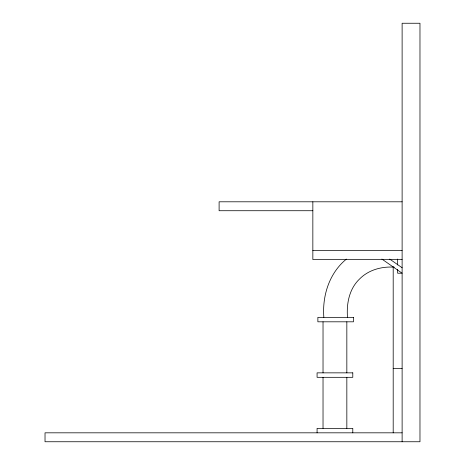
<?xml version="1.0" encoding="UTF-8"?>
<svg xmlns="http://www.w3.org/2000/svg" width="465" height="465" viewBox="0 0 465 465"><rect width="100%" height="100%" fill="white"/><g stroke="black" fill="none" stroke-linecap="round" stroke-linejoin="round"><path stroke-width="0.7" d="M346.425 259.092C329.296 272.99 322.129 295.833 323.849 317.345M402.12 201.798L219.108 201.798L219.108 210.726L312.846 210.726M312.846 250.623L402.12 250.623M402.12 259.551L312.846 259.551L312.846 201.798M394.227 267.16C381.62 266.306 368.437 269.909 359.439 279.128C349.192 288.951 346.419 303.697 347.495 317.345M393.192 368.361L402.12 368.361M402.12 432.822L45.024 432.822L45.024 441.75L419.976 441.75L419.976 23.25L402.12 23.25L402.12 441.75M389.699 259.075L402.12 267.764M381.881 259.052L402.12 273.217L397.656 273.217L397.656 269.404M397.656 259.034L397.656 264.98M393.192 266.8L393.192 432.822M352.79 432.822L352.79 428.358L317.078 428.358L317.078 432.822M346.838 321.809L346.838 372.854M346.838 377.318L346.838 428.358M323.03 321.809L323.03 372.854M323.03 377.318L323.03 428.358M353.464 317.345L317.874 317.345L317.874 321.809L353.464 321.809L353.464 317.345M352.79 372.854L317.078 372.854L317.078 377.318L352.79 377.318L352.79 372.854"/></g></svg>
